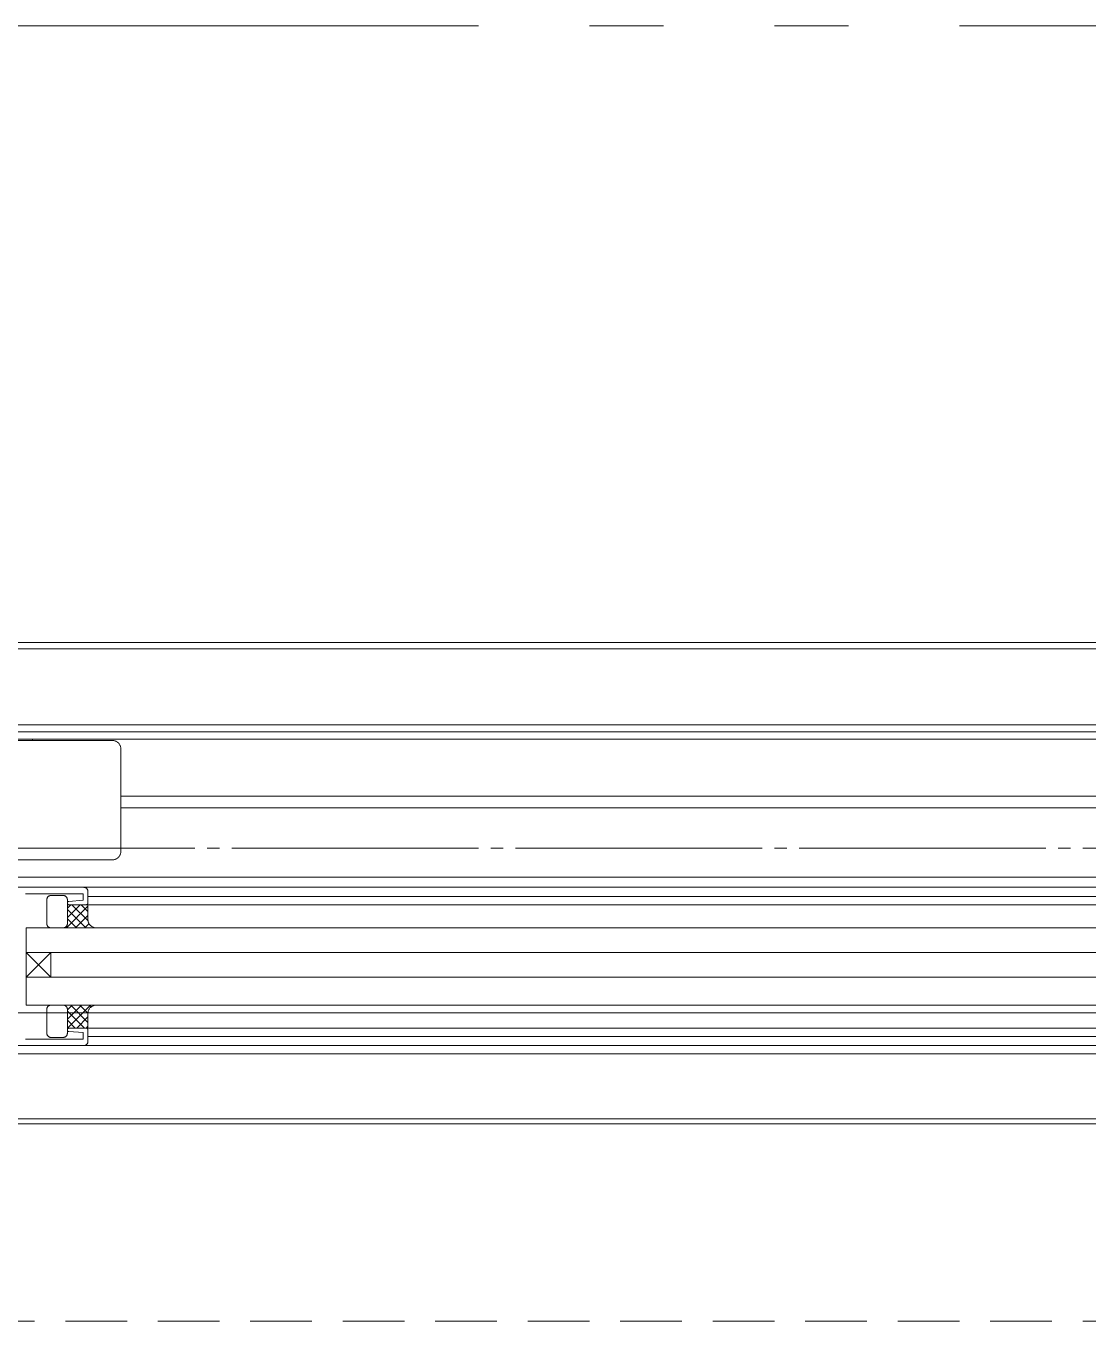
# Model space of a CAD drawing. Units: millimetres at full size, sheet at 1:30. Extents: x -17796 to 21385, y -23279 to 7734.
# Drawn here: x -8516.8 to -8258.4, y -5132.6 to -4817.6 of the extents above; entities that cross this region are included whole.
import ezdxf

# ---------------------------------------------------------------- set-up
doc = ezdxf.new("R2010")
doc.units = ezdxf.units.MM
doc.header["$LTSCALE"] = 30
for name, pattern in [('USER14', [18.9, 15, -0.9, 0.6, -0.9, 0.6, -0.9]), ('USER8', [0.75, 0.5, -0.25]), ('USER9', [2.3, 2, -0.1, 0.1, -0.1])]:
    doc.linetypes.add(name, pattern=pattern)
for name, color, linetype, lineweight in [('0-1_(W)電灯', 253, 'Continuous', 18), ('1-C_鋼製建具', 253, 'USER8', 18), ('1-F_衛生陶器・住設', 2, 'USER9', 18), ('3-2_寸法', 142, 'Continuous', 18)]:
    doc.layers.add(name, color=color, linetype=linetype, lineweight=lineweight)

msp = doc.modelspace()

# ---------------------------------------------------------------- linework, layer by layer
at = {"layer": '0-1_(W)電灯', "color": 3, "linetype": 'USER14'}
msp.add_line((-7839.72, -4817.58), (-8579.72, -4817.58), dxfattribs=at)
at = {"layer": '0-1_(W)電灯', "color": 9}
for p, q in [((-7839.72, -4967.58), (-8554.72, -4967.58)), ((-7839.72, -4969.08), (-8554.72, -4969.08)), ((-7839.72, -4989.23), (-8540.02, -4989.23)), ((-7839.72, -4987.58), (-8539.72, -4987.58)), ((-7839.72, -4991.08), (-8554.72, -4991.08)), ((-8495.72, -4991.38), (-8551.72, -4991.38)), ((-8515.22, -4991.38), (-8515.22, -4991.08)), ((-8493.72, -5018.38), (-8493.72, -4993.38)), ((-7839.72, -5004.93), (-8493.72, -5004.93)), ((-7839.72, -5007.73), (-8493.72, -5007.73)), ((-8495.72, -5020.38), (-8551.72, -5020.38)), ((-7839.72, -5024.58), (-8544.22, -5024.58)), ((-8502.72, -5027.08), (-8524.37, -5027.08)), ((-7839.72, -5027.08), (-8502.72, -5027.08)), ((-8516.92, -5028.68), (-8502.92, -5028.68)), ((-8502.92, -5030.23), (-8506.34, -5030.5)), ((-8502.92, -5028.68), (-8502.92, -5030.23)), ((-7839.72, -5029.33), (-8501.72, -5029.33)), ((-8501.72, -5031.68), (-8506.98, -5036.93)), ((-8505.87, -5031.33), (-8506.72, -5032.19)), ((-8503.62, -5031.33), (-8506.72, -5034.44)), ((-8506.72, -5035.93), (-8506.72, -5031.33)), ((-8506.72, -5032.47), (-8502.26, -5036.93)), ((-8502.22, -5031.33), (-8506.31, -5031.33)), ((-8505.62, -5031.33), (-8501.69, -5035.26)), ((-8503.37, -5031.33), (-8501.72, -5032.98)), ((-7839.72, -5031.33), (-8501.72, -5031.33)), ((-8507.03, -5036.65), (-8506.75, -5036.93)), ((-8506.72, -5034.72), (-8504.51, -5036.93)), ((-8501.72, -5033.93), (-8504.73, -5036.93)), ((-8501.46, -5035.91), (-8502.49, -5036.93)), ((-8499.72, -5036.93), (-8507.72, -5036.93)), ((-8500.18, -5036.87), (-8500.24, -5036.93)), ((-8500.05, -5036.9), (-8500.02, -5036.93)), ((-7839.72, -5042.93), (-8516.72, -5042.93)), ((-8510.72, -5042.93), (-8516.72, -5048.93)), ((-8510.72, -5048.93), (-8516.72, -5042.93)), ((-7839.72, -5055.73), (-8516.72, -5055.73)), ((-8505.57, -5055.73), (-8506.72, -5056.89)), ((-8503.33, -5055.73), (-8506.72, -5059.13)), ((-8501.08, -5055.73), (-8506.68, -5061.33)), ((-8505.91, -5055.73), (-8501.72, -5059.92)), ((-8503.67, -5055.73), (-8501.72, -5057.68)), ((-8501.42, -5055.73), (-8500.98, -5056.18)), ((-7839.72, -5057.58), (-8539.72, -5057.58)), ((-8506.72, -5057.17), (-8502.56, -5061.33)), ((-8501.72, -5058.62), (-8504.43, -5061.33)), ((-8506.72, -5059.41), (-8504.8, -5061.33)), ((-8502.22, -5061.33), (-8506.31, -5061.33)), ((-8501.72, -5060.87), (-8502.19, -5061.33)), ((-7839.72, -5061.33), (-8501.72, -5061.33)), ((-8501.72, -5064.58), (-8501.72, -5061.83)), ((-8516.92, -5063.98), (-8502.92, -5063.98)), ((-8502.92, -5062.43), (-8506.34, -5062.16)), ((-8502.92, -5063.98), (-8502.92, -5062.43)), ((-7839.72, -5063.33), (-8501.72, -5063.33)), ((-8502.72, -5065.58), (-8523.72, -5065.58)), ((-7839.72, -5065.58), (-8502.72, -5065.58)), ((-7839.72, -5083.38), (-8578.72, -5083.38)), ((-7839.72, -5084.58), (-8563.72, -5084.58))]:
    msp.add_line(p, q, dxfattribs=at)
for points in [[(-7839.72, -4987.58), (-8539.72, -4987.58), (-8539.72, -5057.58)], [(-8495.72, -4991.38), (-8495.57, -4991.39), (-8495.41, -4991.41), (-8495.26, -4991.44), (-8495.11, -4991.48), (-8494.96, -4991.54), (-8494.82, -4991.6), (-8494.68, -4991.68), (-8494.55, -4991.77), (-8494.42, -4991.86), (-8494.31, -4991.97), (-8494.2, -4992.08), (-8494.11, -4992.21), (-8494.02, -4992.34), (-8493.94, -4992.48), (-8493.88, -4992.62), (-8493.82, -4992.77), (-8493.78, -4992.92), (-8493.75, -4993.07), (-8493.73, -4993.23), (-8493.72, -4993.38)], [(-8493.72, -5018.38), (-8493.73, -5018.54), (-8493.75, -5018.7), (-8493.78, -5018.85), (-8493.82, -5019), (-8493.88, -5019.15), (-8493.94, -5019.29), (-8494.02, -5019.43), (-8494.11, -5019.56), (-8494.2, -5019.68), (-8494.31, -5019.8), (-8494.42, -5019.9), (-8494.55, -5020), (-8494.68, -5020.09), (-8494.82, -5020.17), (-8494.96, -5020.23), (-8495.11, -5020.29), (-8495.26, -5020.33), (-8495.41, -5020.36), (-8495.57, -5020.38), (-8495.72, -5020.38)], [(-8502.72, -5027.08), (-8502.65, -5027.09), (-8502.57, -5027.1), (-8502.49, -5027.11), (-8502.41, -5027.13), (-8502.34, -5027.16), (-8502.27, -5027.19), (-8502.2, -5027.23), (-8502.14, -5027.27), (-8502.07, -5027.32), (-8502.02, -5027.38), (-8501.96, -5027.43), (-8501.91, -5027.5), (-8501.87, -5027.56), (-8501.83, -5027.63), (-8501.8, -5027.7), (-8501.77, -5027.77), (-8501.75, -5027.85), (-8501.74, -5027.93), (-8501.73, -5028), (-8501.72, -5028.08), (-8501.72, -5030.83), (-8501.73, -5030.87), (-8501.73, -5030.91), (-8501.74, -5030.95), (-8501.75, -5030.99), (-8501.76, -5031.02), (-8501.78, -5031.06), (-8501.8, -5031.09), (-8501.82, -5031.13), (-8501.84, -5031.16), (-8501.87, -5031.19), (-8501.9, -5031.21), (-8501.93, -5031.24), (-8501.96, -5031.26), (-8502, -5031.28), (-8502.03, -5031.3), (-8502.07, -5031.31), (-8502.11, -5031.32), (-8502.15, -5031.33)], [(-8511.72, -5035.93), (-8511.72, -5030.08), (-8511.72, -5030), (-8511.71, -5029.93), (-8511.7, -5029.85), (-8511.67, -5029.77), (-8511.65, -5029.7), (-8511.61, -5029.63), (-8511.58, -5029.56), (-8511.53, -5029.5), (-8511.48, -5029.43), (-8511.43, -5029.38), (-8511.37, -5029.32), (-8511.31, -5029.27), (-8511.25, -5029.23), (-8511.18, -5029.19), (-8511.11, -5029.16), (-8511.03, -5029.13), (-8510.96, -5029.11), (-8510.88, -5029.1), (-8510.8, -5029.09), (-8510.72, -5029.08), (-8507.72, -5029.08), (-8507.65, -5029.09), (-8507.57, -5029.1), (-8507.49, -5029.11), (-8507.41, -5029.13), (-8507.34, -5029.16), (-8507.27, -5029.19), (-8507.2, -5029.23), (-8507.14, -5029.27), (-8507.07, -5029.32), (-8507.02, -5029.38), (-8506.96, -5029.43), (-8506.91, -5029.5), (-8506.87, -5029.56), (-8506.83, -5029.63), (-8506.8, -5029.7), (-8506.77, -5029.77), (-8506.75, -5029.85)], [(-8506.75, -5029.85), (-8506.74, -5029.93), (-8506.73, -5030), (-8506.72, -5030.08), (-8506.72, -5035.93), (-8506.73, -5036.01), (-8506.74, -5036.09), (-8506.75, -5036.17), (-8506.77, -5036.24), (-8506.8, -5036.32), (-8506.83, -5036.39), (-8506.87, -5036.46), (-8506.91, -5036.52), (-8506.96, -5036.58), (-8507.02, -5036.64), (-8507.07, -5036.69), (-8507.14, -5036.74), (-8507.2, -5036.79), (-8507.27, -5036.82), (-8507.34, -5036.86), (-8507.41, -5036.88), (-8507.49, -5036.91), (-8507.57, -5036.92), (-8507.65, -5036.93), (-8507.72, -5036.93), (-8510.72, -5036.93), (-8510.8, -5036.93), (-8510.88, -5036.92), (-8510.96, -5036.91), (-8511.03, -5036.88), (-8511.11, -5036.86), (-8511.18, -5036.82), (-8511.25, -5036.79), (-8511.31, -5036.74), (-8511.37, -5036.69), (-8511.43, -5036.64), (-8511.48, -5036.58), (-8511.53, -5036.52), (-8511.58, -5036.46), (-8511.61, -5036.39)], [(-8506.31, -5031.33), (-8506.34, -5031.33), (-8506.37, -5031.33), (-8506.41, -5031.32), (-8506.44, -5031.31), (-8506.47, -5031.3), (-8506.5, -5031.29), (-8506.53, -5031.27), (-8506.55, -5031.25), (-8506.58, -5031.23), (-8506.6, -5031.21), (-8506.62, -5031.19), (-8506.64, -5031.16), (-8506.66, -5031.13), (-8506.68, -5031.11), (-8506.69, -5031.08), (-8506.7, -5031.05), (-8506.71, -5031.01), (-8506.72, -5030.98), (-8506.72, -5030.95), (-8506.72, -5030.92), (-8506.72, -5030.88), (-8506.72, -5030.85), (-8506.71, -5030.82), (-8506.7, -5030.79), (-8506.69, -5030.76), (-8506.68, -5030.73), (-8506.66, -5030.7), (-8506.64, -5030.67), (-8506.62, -5030.65), (-8506.6, -5030.62), (-8506.58, -5030.6), (-8506.55, -5030.58), (-8506.53, -5030.56), (-8506.5, -5030.55), (-8506.47, -5030.53), (-8506.44, -5030.52), (-8506.41, -5030.51), (-8506.37, -5030.51), (-8506.34, -5030.5)], [(-8506.72, -5031.33), (-8501.72, -5031.33), (-8501.72, -5034.93)], [(-8502.15, -5031.33), (-8502.18, -5031.33), (-8502.22, -5031.33)], [(-8511.61, -5036.39), (-8511.65, -5036.32), (-8511.67, -5036.24), (-8511.7, -5036.17), (-8511.71, -5036.09), (-8511.72, -5036.01), (-8511.72, -5035.93)], [(-8506.72, -5035.93), (-8506.73, -5036.01), (-8506.74, -5036.09), (-8506.75, -5036.17), (-8506.77, -5036.24), (-8506.8, -5036.32), (-8506.83, -5036.39), (-8506.87, -5036.46), (-8506.91, -5036.52), (-8506.96, -5036.58), (-8507.02, -5036.64), (-8507.07, -5036.69), (-8507.14, -5036.74), (-8507.2, -5036.79), (-8507.27, -5036.82), (-8507.34, -5036.86), (-8507.41, -5036.88), (-8507.49, -5036.91), (-8507.57, -5036.92), (-8507.65, -5036.93), (-8507.72, -5036.93)], [(-8499.72, -5036.93), (-8499.88, -5036.93), (-8500.04, -5036.91), (-8500.19, -5036.88), (-8500.34, -5036.84), (-8500.49, -5036.78), (-8500.63, -5036.72), (-8500.77, -5036.64), (-8500.9, -5036.55), (-8501.02, -5036.45), (-8501.14, -5036.35), (-8501.24, -5036.23), (-8501.34, -5036.11), (-8501.43, -5035.98), (-8501.51, -5035.84), (-8501.57, -5035.7), (-8501.63, -5035.55), (-8501.67, -5035.4), (-8501.7, -5035.25), (-8501.72, -5035.09), (-8501.72, -5034.93)], [(-7839.72, -5036.93), (-8516.72, -5036.93), (-8516.72, -5042.93)], [(-7839.72, -5048.93), (-8516.72, -5048.93), (-8516.72, -5055.73)], [(-8511.72, -5062.58), (-8511.72, -5056.73), (-8511.72, -5056.65), (-8511.71, -5056.58), (-8511.7, -5056.5), (-8511.67, -5056.42), (-8511.65, -5056.35), (-8511.61, -5056.28), (-8511.58, -5056.21), (-8511.53, -5056.15), (-8511.48, -5056.08), (-8511.43, -5056.03), (-8511.37, -5055.97), (-8511.31, -5055.92), (-8511.25, -5055.88), (-8511.18, -5055.84), (-8511.11, -5055.81), (-8511.03, -5055.78), (-8510.96, -5055.76), (-8510.88, -5055.75), (-8510.8, -5055.74), (-8510.72, -5055.73), (-8507.72, -5055.73), (-8507.65, -5055.74), (-8507.57, -5055.75), (-8507.49, -5055.76), (-8507.41, -5055.78), (-8507.34, -5055.81), (-8507.27, -5055.84), (-8507.2, -5055.88), (-8507.14, -5055.92), (-8507.07, -5055.97), (-8507.02, -5056.03), (-8506.96, -5056.08), (-8506.91, -5056.15), (-8506.87, -5056.21), (-8506.83, -5056.28), (-8506.8, -5056.35), (-8506.77, -5056.42), (-8506.75, -5056.5)], [(-8506.72, -5061.33), (-8501.72, -5061.33), (-8501.72, -5057.73), (-8501.72, -5057.58), (-8501.7, -5057.42), (-8501.67, -5057.27), (-8501.63, -5057.12), (-8501.57, -5056.97), (-8501.51, -5056.83), (-8501.43, -5056.69), (-8501.34, -5056.56), (-8501.24, -5056.43), (-8501.14, -5056.32), (-8501.02, -5056.21), (-8500.9, -5056.12), (-8500.77, -5056.03), (-8500.63, -5055.95), (-8500.49, -5055.89), (-8500.34, -5055.83), (-8500.19, -5055.79), (-8500.04, -5055.76), (-8499.88, -5055.74), (-8499.72, -5055.73), (-8507.72, -5055.73), (-8507.65, -5055.74), (-8507.57, -5055.75), (-8507.49, -5055.76), (-8507.41, -5055.78), (-8507.34, -5055.81), (-8507.27, -5055.84), (-8507.2, -5055.88), (-8507.14, -5055.92), (-8507.07, -5055.97), (-8507.02, -5056.03), (-8506.96, -5056.08), (-8506.91, -5056.15), (-8506.87, -5056.21), (-8506.83, -5056.28), (-8506.8, -5056.35), (-8506.77, -5056.42)], [(-8506.75, -5056.5), (-8506.74, -5056.58), (-8506.73, -5056.65), (-8506.72, -5056.73), (-8506.72, -5062.58), (-8506.73, -5062.66), (-8506.74, -5062.74), (-8506.75, -5062.82), (-8506.77, -5062.89), (-8506.8, -5062.97), (-8506.83, -5063.04), (-8506.87, -5063.11), (-8506.91, -5063.17), (-8506.96, -5063.23), (-8507.02, -5063.29), (-8507.07, -5063.34), (-8507.14, -5063.39), (-8507.2, -5063.44), (-8507.27, -5063.47), (-8507.34, -5063.51), (-8507.41, -5063.53), (-8507.49, -5063.56), (-8507.57, -5063.57), (-8507.65, -5063.58), (-8507.72, -5063.58), (-8510.72, -5063.58), (-8510.8, -5063.58), (-8510.88, -5063.57), (-8510.96, -5063.56), (-8511.03, -5063.53), (-8511.11, -5063.51), (-8511.18, -5063.47), (-8511.25, -5063.44), (-8511.31, -5063.39), (-8511.37, -5063.34), (-8511.43, -5063.29), (-8511.48, -5063.23), (-8511.53, -5063.17), (-8511.58, -5063.11), (-8511.61, -5063.04)], [(-8506.77, -5056.42), (-8506.75, -5056.5), (-8506.74, -5056.58), (-8506.73, -5056.65), (-8506.72, -5056.73), (-8506.72, -5061.33)], [(-8506.34, -5062.16), (-8506.37, -5062.16), (-8506.41, -5062.15), (-8506.44, -5062.14), (-8506.47, -5062.13), (-8506.5, -5062.12), (-8506.53, -5062.1), (-8506.55, -5062.09), (-8506.58, -5062.07), (-8506.6, -5062.04), (-8506.62, -5062.02), (-8506.64, -5061.99), (-8506.66, -5061.97), (-8506.68, -5061.94), (-8506.69, -5061.91), (-8506.7, -5061.88), (-8506.71, -5061.85), (-8506.72, -5061.81), (-8506.72, -5061.78), (-8506.72, -5061.75), (-8506.72, -5061.72), (-8506.72, -5061.68), (-8506.71, -5061.65), (-8506.7, -5061.62), (-8506.69, -5061.59), (-8506.68, -5061.56), (-8506.66, -5061.53), (-8506.64, -5061.5), (-8506.62, -5061.48), (-8506.6, -5061.45), (-8506.58, -5061.43), (-8506.55, -5061.41), (-8506.53, -5061.39), (-8506.5, -5061.38), (-8506.47, -5061.36), (-8506.44, -5061.35), (-8506.41, -5061.34), (-8506.37, -5061.34), (-8506.34, -5061.33), (-8506.31, -5061.33)], [(-8502.22, -5061.33), (-8502.18, -5061.33), (-8502.15, -5061.34), (-8502.11, -5061.35), (-8502.07, -5061.36), (-8502.03, -5061.37), (-8502, -5061.39), (-8501.96, -5061.41), (-8501.93, -5061.43), (-8501.9, -5061.45), (-8501.87, -5061.48), (-8501.84, -5061.51), (-8501.82, -5061.54), (-8501.8, -5061.57), (-8501.78, -5061.61), (-8501.76, -5061.64), (-8501.75, -5061.68), (-8501.74, -5061.72), (-8501.73, -5061.76), (-8501.73, -5061.79), (-8501.72, -5061.83)], [(-8511.61, -5063.04), (-8511.65, -5062.97), (-8511.67, -5062.89), (-8511.7, -5062.82), (-8511.71, -5062.74), (-8511.72, -5062.66), (-8511.72, -5062.58)], [(-8501.72, -5064.58), (-8501.73, -5064.66), (-8501.74, -5064.74), (-8501.75, -5064.82), (-8501.77, -5064.89), (-8501.8, -5064.97), (-8501.83, -5065.04), (-8501.87, -5065.11), (-8501.91, -5065.17), (-8501.96, -5065.23), (-8502.02, -5065.29), (-8502.07, -5065.34), (-8502.14, -5065.39), (-8502.2, -5065.44), (-8502.27, -5065.47), (-8502.34, -5065.51), (-8502.41, -5065.53), (-8502.49, -5065.56), (-8502.57, -5065.57), (-8502.65, -5065.58), (-8502.72, -5065.58)]]:
    msp.add_lwpolyline(points, dxfattribs=at)
msp.add_lwpolyline([(-8516.72, -5048.93), (-8516.72, -5042.93), (-8510.72, -5042.93), (-8510.72, -5048.93)], close=True, dxfattribs=at)
at = {"layer": '1-C_鋼製建具'}
for p, q in [((-16539.72, -5132.58), (-7839.72, -5132.58)), ((-7839.72, -5132.58), (-16539.72, -5132.58))]:
    msp.add_line(p, q, dxfattribs=at)
at = {"layer": '1-F_衛生陶器・住設'}
msp.add_line((-16539.72, -5017.58), (-7839.72, -5017.58), dxfattribs=at)
at = {"layer": '3-2_寸法'}
for p, q in [((-7839.72, -4967.58), (-8639.72, -4967.58)), ((-7839.72, -5067.58), (-8589.72, -5067.58))]:
    msp.add_line(p, q, dxfattribs=at)

doc.saveas('drawing.dxf')
